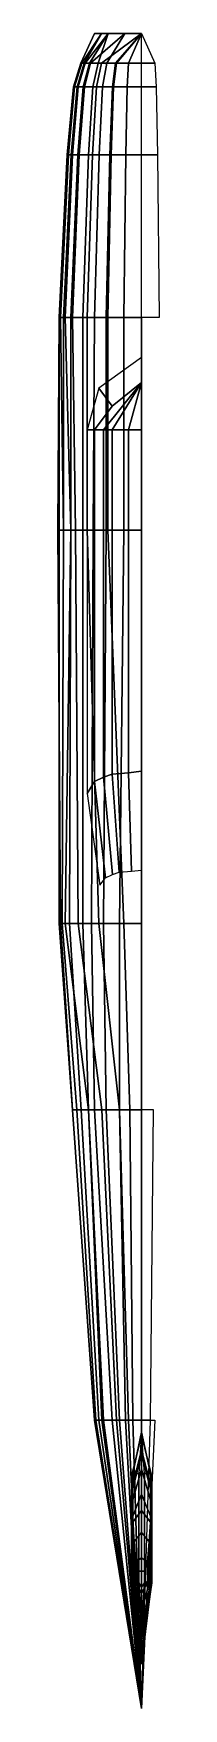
# Model space of a CAD drawing. Extents: x -0.6 to 0.1, y -6 to 5.3.
import ezdxf

# ---------------------------------------------------------------- set-up
doc = ezdxf.new("R2010")
doc.units = 0
doc.layers.get('0').update_dxf_attribs({"linetype": 'CONTINUOUS'})

msp = doc.modelspace()

# ---------------------------------------------------------------- linework, layer by layer
for points in [[(-0.413224, 5.14, -0.065927), (-0.413224, 5.14, 0.32516), (-0.32, 5.34)], [(-0.413224, 5.14, 0.32516), (-0.405845, 5.14, 0.369434), (-0.273137, 5.34, 0.113137), (-0.32, 5.34)], [(-0.391087, 5.14, -0.206128), (-0.413224, 5.14, -0.065927), (-0.32, 5.34), (-0.273137, 5.34, -0.113137)], [(-0.405845, 5.14, 0.369434), (-0.383708, 5.14, 0.457982), (-0.226274, 5.34, 0.226274), (-0.273137, 5.34, 0.113137)], [(-0.354192, 5.14, -0.279918), (-0.391087, 5.14, -0.206128), (-0.273137, 5.34, -0.113137), (-0.226274, 5.34, -0.226274)], [(-0.383708, 5.14, 0.457982), (-0.346813, 5.14, 0.524393), (-0.113137, 5.34, 0.273137), (-0.226274, 5.34, 0.226274)], [(-0.29516, 5.14, -0.33895), (-0.354192, 5.14, -0.279918), (-0.226274, 5.34, -0.226274)], [(-0.346813, 5.14, 0.524393), (-0.273023, 5.14, 0.590804), (0, 5.34, 0.32), (-0.113137, 5.34, 0.273137)], [(-0.236128, 5.14, -0.375845), (-0.29516, 5.14, -0.33895), (-0.226274, 5.34, -0.226274), (-0.113137, 5.34, -0.273137)], [(0, 5.34, 0.32), (0, 5.34, 0.32), (-0.273023, 5.14, 0.590804), (-0.169717, 5.14, 0.62032)], [(-0.177096, 5.14, -0.390603), (-0.236128, 5.14, -0.375845), (-0.113137, 5.34, -0.273137), (0, 5.34, -0.32)], [(-0.088548, 5.14, -0.405361), (-0.177096, 5.14, -0.390603), (0, 5.34, -0.32)], [(0, 5.34, 0.32), (0, 5.34, 0.32), (-0.169717, 5.14, 0.62032), (0, 5.14, 0.642457)], [(0.088548, 5.14, -0.405361), (-0.088548, 5.14, -0.405361), (0, 5.34, -0.32)], [(-0.438628, 4.98, -0.216212), (-0.463456, 4.98, -0.058968), (-0.413224, 5.14, -0.065927), (-0.391087, 5.14, -0.206128)], [(-0.463456, 4.98, -0.058968), (-0.463456, 4.98, 0.37966), (-0.413224, 5.14, 0.32516), (-0.413224, 5.14, -0.065927)], [(-0.463456, 4.98, 0.37966), (-0.45518, 4.98, 0.429316), (-0.405845, 5.14, 0.369434), (-0.413224, 5.14, 0.32516)], [(-0.45518, 4.98, 0.429316), (-0.430352, 4.98, 0.528628), (-0.383708, 5.14, 0.457982), (-0.405845, 5.14, 0.369434)], [(-0.397248, 4.98, -0.298972), (-0.438628, 4.98, -0.216212), (-0.391087, 5.14, -0.206128), (-0.354192, 5.14, -0.279918)], [(-0.430352, 4.98, 0.528628), (-0.388972, 4.98, 0.603112), (-0.346813, 5.14, 0.524393), (-0.383708, 5.14, 0.457982)], [(-0.33104, 4.98, -0.36518), (-0.397248, 4.98, -0.298972), (-0.354192, 5.14, -0.279918), (-0.29516, 5.14, -0.33895)], [(-0.388972, 4.98, 0.603112), (-0.306212, 4.98, 0.677596), (-0.273023, 5.14, 0.590804), (-0.346813, 5.14, 0.524393)], [(-0.264832, 4.98, -0.40656), (-0.33104, 4.98, -0.36518), (-0.29516, 5.14, -0.33895), (-0.236128, 5.14, -0.375845)], [(-0.169717, 5.14, 0.62032), (-0.273023, 5.14, 0.590804), (-0.306212, 4.98, 0.677596), (-0.190348, 4.98, 0.7107)], [(-0.198624, 4.98, -0.423112), (-0.264832, 4.98, -0.40656), (-0.236128, 5.14, -0.375845), (-0.177096, 5.14, -0.390603)], [(-0.099312, 4.98, -0.439664), (-0.198624, 4.98, -0.423112), (-0.177096, 5.14, -0.390603), (-0.088548, 5.14, -0.405361)], [(0, 5.14, 0.642457), (-0.169717, 5.14, 0.62032), (-0.190348, 4.98, 0.7107), (0, 4.98, 0.735528)], [(0.099312, 4.98, -0.439664), (-0.099312, 4.98, -0.439664), (-0.088548, 5.14, -0.405361), (0.088548, 5.14, -0.405361)], [(-0.478855, 4.52, -0.276575), (-0.50596, 4.52, -0.10491), (-0.463456, 4.98, -0.058968), (-0.438628, 4.98, -0.216212)], [(-0.50596, 4.52, -0.10491), (-0.50596, 4.52, 0.373945), (-0.463456, 4.98, 0.37966), (-0.463456, 4.98, -0.058968)], [(-0.50596, 4.52, 0.373945), (-0.496925, 4.52, 0.428155), (-0.45518, 4.98, 0.429316), (-0.463456, 4.98, 0.37966)], [(-0.496925, 4.52, 0.428155), (-0.46982, 4.52, 0.536575), (-0.430352, 4.98, 0.528628), (-0.45518, 4.98, 0.429316)], [(-0.43368, 4.52, -0.366925), (-0.478855, 4.52, -0.276575), (-0.438628, 4.98, -0.216212), (-0.397248, 4.98, -0.298972)], [(-0.46982, 4.52, 0.536575), (-0.424645, 4.52, 0.61789), (-0.388972, 4.98, 0.603112), (-0.430352, 4.98, 0.528628)], [(-0.3614, 4.52, -0.439205), (-0.43368, 4.52, -0.366925), (-0.397248, 4.98, -0.298972), (-0.33104, 4.98, -0.36518)], [(-0.424645, 4.52, 0.61789), (-0.334295, 4.52, 0.699205), (-0.306212, 4.98, 0.677596), (-0.388972, 4.98, 0.603112)], [(-0.28912, 4.52, -0.48438), (-0.3614, 4.52, -0.439205), (-0.33104, 4.98, -0.36518), (-0.264832, 4.98, -0.40656)], [(-0.190348, 4.98, 0.7107), (-0.306212, 4.98, 0.677596), (-0.334295, 4.52, 0.699205), (-0.207805, 4.52, 0.735345)], [(-0.21684, 4.52, -0.50245), (-0.28912, 4.52, -0.48438), (-0.264832, 4.98, -0.40656), (-0.198624, 4.98, -0.423112)], [(-0.10842, 4.52, -0.52052), (-0.21684, 4.52, -0.50245), (-0.198624, 4.98, -0.423112), (-0.099312, 4.98, -0.439664)], [(0, 4.98, 0.735528), (-0.190348, 4.98, 0.7107), (-0.207805, 4.52, 0.735345), (0, 4.52, 0.76245)], [(0.10842, 4.52, -0.52052), (-0.10842, 4.52, -0.52052), (-0.099312, 4.98, -0.439664), (0.099312, 4.98, -0.439664)], [(-0.53, 3.42, -0.32), (-0.56, 3.42, -0.13), (-0.50596, 4.52, -0.10491), (-0.478855, 4.52, -0.276575)], [(-0.56, 3.42, -0.13), (-0.56, 3.42, 0.4), (-0.50596, 4.52, 0.373945), (-0.50596, 4.52, -0.10491)], [(-0.56, 3.42, 0.4), (-0.55, 3.42, 0.46), (-0.496925, 4.52, 0.428155), (-0.50596, 4.52, 0.373945)], [(-0.55, 3.42, 0.46), (-0.52, 3.42, 0.58), (-0.46982, 4.52, 0.536575), (-0.496925, 4.52, 0.428155)], [(-0.48, 3.42, -0.42), (-0.53, 3.42, -0.32), (-0.478855, 4.52, -0.276575), (-0.43368, 4.52, -0.366925)], [(-0.52, 3.42, 0.58), (-0.47, 3.42, 0.67), (-0.424645, 4.52, 0.61789), (-0.46982, 4.52, 0.536575)], [(-0.4, 3.42, -0.5), (-0.48, 3.42, -0.42), (-0.43368, 4.52, -0.366925), (-0.3614, 4.52, -0.439205)], [(-0.47, 3.42, 0.67), (-0.37, 3.42, 0.76), (-0.334295, 4.52, 0.699205), (-0.424645, 4.52, 0.61789)], [(-0.32, 3.42, -0.55), (-0.4, 3.42, -0.5), (-0.3614, 4.52, -0.439205), (-0.28912, 4.52, -0.48438)], [(-0.207805, 4.52, 0.735345), (-0.334295, 4.52, 0.699205), (-0.37, 3.42, 0.76), (-0.23, 3.42, 0.8)], [(-0.24, 3.42, -0.57), (-0.32, 3.42, -0.55), (-0.28912, 4.52, -0.48438), (-0.21684, 4.52, -0.50245)], [(-0.12, 3.42, -0.59), (-0.24, 3.42, -0.57), (-0.21684, 4.52, -0.50245), (-0.10842, 4.52, -0.52052)], [(0, 4.52, 0.76245), (-0.207805, 4.52, 0.735345), (-0.23, 3.42, 0.8), (0, 3.42, 0.83)], [(0.12, 3.42, -0.59), (-0.12, 3.42, -0.59), (-0.10842, 4.52, -0.52052), (0.10842, 4.52, -0.52052)], [(-0.53, 1.98, -0.33), (-0.57, 1.98, -0.14), (-0.56, 3.42, -0.13), (-0.53, 3.42, -0.32)], [(-0.57, 1.98, -0.14), (-0.56, 1.98, 0.32), (-0.56, 3.42, 0.4), (-0.56, 3.42, -0.13)], [(-0.56, 1.98, 0.32), (-0.53, 1.98, 0.45), (-0.55, 3.42, 0.46), (-0.56, 3.42, 0.4)], [(-0.53, 1.98, 0.45), (-0.48, 1.98, 0.57), (-0.52, 3.42, 0.58), (-0.55, 3.42, 0.46)], [(-0.48, 1.98, -0.43), (-0.53, 1.98, -0.33), (-0.53, 3.42, -0.32), (-0.48, 3.42, -0.42)], [(-0.48, 1.98, 0.57), (-0.45, 1.98, 0.62), (-0.47, 3.42, 0.67), (-0.52, 3.42, 0.58)], [(-0.4, 1.98, -0.51), (-0.48, 1.98, -0.43), (-0.48, 3.42, -0.42), (-0.4, 3.42, -0.5)], [(-0.45, 1.98, 0.62), (-0.37, 1.98, 0.7), (-0.37, 3.42, 0.76), (-0.47, 3.42, 0.67)], [(-0.33, 1.98, -0.55), (-0.4, 1.98, -0.51), (-0.4, 3.42, -0.5), (-0.32, 3.42, -0.55)], [(-0.23, 3.42, 0.8), (-0.37, 3.42, 0.76), (-0.37, 1.98, 0.7), (-0.23, 1.98, 0.77)], [(-0.24, 1.98, -0.57), (-0.33, 1.98, -0.55), (-0.32, 3.42, -0.55), (-0.24, 3.42, -0.57)], [(-0.12, 1.98, -0.59), (-0.24, 1.98, -0.57), (-0.24, 3.42, -0.57), (-0.12, 3.42, -0.59)], [(0, 3.42, 0.83), (-0.23, 3.42, 0.8), (-0.23, 1.98, 0.77), (0, 1.98, 0.79)], [(0, 1.98, -0.6), (-0.12, 1.98, -0.59), (-0.12, 3.42, -0.59), (0, 3.42, -0.59)], [(-0.55, -0.68, -0.14), (-0.56, -0.68, 0.24), (-0.56, 1.98, 0.32), (-0.57, 1.98, -0.14)], [(-0.54, -0.68, -0.23), (-0.55, -0.68, -0.14), (-0.57, 1.98, -0.14), (-0.53, 1.98, -0.33)], [(-0.56, -0.68, 0.24), (-0.54, -0.68, 0.38), (-0.53, 1.98, 0.45), (-0.56, 1.98, 0.32)], [(-0.54, -0.68, 0.38), (-0.52, -0.68, 0.44), (-0.48, 1.98, 0.57), (-0.53, 1.98, 0.45)], [(-0.49, -0.68, -0.34), (-0.54, -0.68, -0.23), (-0.53, 1.98, -0.33), (-0.48, 1.98, -0.43)], [(-0.52, -0.68, 0.44), (-0.43, -0.68, 0.56), (-0.45, 1.98, 0.62), (-0.48, 1.98, 0.57)], [(-0.4, -0.68, -0.44), (-0.49, -0.68, -0.34), (-0.48, 1.98, -0.43), (-0.4, 1.98, -0.51)], [(-0.43, -0.68, 0.56), (-0.29, -0.68, 0.64), (-0.37, 1.98, 0.7), (-0.45, 1.98, 0.62)], [(-0.34, -0.68, -0.48), (-0.4, -0.68, -0.44), (-0.4, 1.98, -0.51), (-0.33, 1.98, -0.55)], [(-0.23, 1.98, 0.77), (-0.37, 1.98, 0.7), (-0.29, -0.68, 0.64), (-0.12, -0.68, 0.67)], [(-0.26, -0.68, -0.51), (-0.34, -0.68, -0.48), (-0.33, 1.98, -0.55), (-0.24, 1.98, -0.57)], [(-0.15, -0.68, -0.53), (-0.26, -0.68, -0.51), (-0.24, 1.98, -0.57), (-0.12, 1.98, -0.59)], [(0, 1.98, 0.79), (-0.23, 1.98, 0.77), (-0.12, -0.68, 0.67), (0, -0.68, 0.68)], [(0, -0.68, -0.54), (-0.15, -0.68, -0.53), (-0.12, 1.98, -0.59), (0, 1.98, -0.6)], [(0, 1.27, 1.87), (0, 1.25, 1.87), (0, 1.24, 1.03), (0, 1.29, 1.03)], [(0, 1.29, 1.03), (0, 1.24, 1.03), (0, 1.25, 1.87), (0, 1.27, 1.87)], [(0, -5.08, 1.66), (0, -5.08, 1.68), (0, 1.25, 1.86), (0, 1.25, 1.84)], [(0, 1.25, 1.84), (0, 1.25, 1.86), (0, -5.08, 1.68), (0, -5.08, 1.66)], [(0, 1.08, 1.03), (0, 1.02, 1.03), (0, 1.02, 1.38), (0, 1.07, 1.38)], [(0, 1.07, 1.38), (0, 1.02, 1.38), (0, 1.02, 1.03), (0, 1.08, 1.03)], [(-0.47, -1.94, 0.28), (-0.44, -1.94, 0.39), (-0.54, -0.68, 0.38), (-0.56, -0.68, 0.24)], [(-0.47, -1.94, -0.01), (-0.47, -1.94, 0.28), (-0.56, -0.68, 0.24), (-0.55, -0.68, -0.14)], [(-0.44, -1.94, -0.15), (-0.47, -1.94, -0.01), (-0.55, -0.68, -0.14), (-0.54, -0.68, -0.23)], [(-0.44, -1.94, 0.39), (-0.36, -1.94, 0.52), (-0.52, -0.68, 0.44), (-0.54, -0.68, 0.38)], [(-0.41, -1.94, -0.23), (-0.44, -1.94, -0.15), (-0.54, -0.68, -0.23), (-0.49, -0.68, -0.34)], [(-0.36, -1.94, 0.52), (-0.27, -1.94, 0.58), (-0.43, -0.68, 0.56), (-0.52, -0.68, 0.44)], [(-0.36, -1.94, -0.31), (-0.41, -1.94, -0.23), (-0.49, -0.68, -0.34), (-0.4, -0.68, -0.44)], [(-0.27, -1.94, 0.58), (-0.15, -1.94, 0.63), (-0.29, -0.68, 0.64), (-0.43, -0.68, 0.56)], [(-0.32, -1.94, -0.35), (-0.36, -1.94, -0.31), (-0.4, -0.68, -0.44), (-0.34, -0.68, -0.48)], [(-0.24, -1.94, -0.41), (-0.32, -1.94, -0.35), (-0.34, -0.68, -0.48), (-0.26, -0.68, -0.51)], [(-0.12, -0.68, 0.67), (-0.29, -0.68, 0.64), (-0.15, -1.94, 0.63), (-0.08, -1.94, 0.64)], [(-0.15, -1.94, -0.45), (-0.24, -1.94, -0.41), (-0.26, -0.68, -0.51), (-0.15, -0.68, -0.53)], [(0, -1.94, -0.47), (-0.15, -1.94, -0.45), (-0.15, -0.68, -0.53), (0, -0.68, -0.54)], [(0, -0.68, 0.68), (-0.12, -0.68, 0.67), (-0.08, -1.94, 0.64), (0, -1.94, 0.64)], [(-0.32, -4.04, 0.15), (-0.31, -4.04, 0.24), (-0.44, -1.94, 0.39), (-0.47, -1.94, 0.28)], [(-0.31, -4.04, -0.03), (-0.32, -4.04, 0.03), (-0.47, -1.94, -0.01), (-0.44, -1.94, -0.15)], [(-0.32, -4.04, 0.03), (-0.32, -4.04, 0.15), (-0.47, -1.94, 0.28), (-0.47, -1.94, -0.01)], [(-0.31, -4.04, 0.24), (-0.26, -4.04, 0.32), (-0.36, -1.94, 0.52), (-0.44, -1.94, 0.39)], [(-0.29, -4.04, -0.1), (-0.31, -4.04, -0.03), (-0.44, -1.94, -0.15), (-0.41, -1.94, -0.23)], [(-0.27, -4.04, -0.13), (-0.29, -4.04, -0.1), (-0.41, -1.94, -0.23), (-0.36, -1.94, -0.31)], [(-0.26, -4.04, 0.32), (-0.17, -4.04, 0.39), (-0.27, -1.94, 0.58), (-0.36, -1.94, 0.52)], [(-0.2, -4.04, -0.2), (-0.27, -4.04, -0.13), (-0.36, -1.94, -0.31), (-0.32, -1.94, -0.35)], [(-0.15, -4.04, -0.23), (-0.2, -4.04, -0.2), (-0.32, -1.94, -0.35), (-0.24, -1.94, -0.41)], [(-0.17, -4.04, 0.39), (-0.11, -4.04, 0.41), (-0.15, -1.94, 0.63), (-0.27, -1.94, 0.58)], [(-0.09, -4.04, -0.25), (-0.15, -4.04, -0.23), (-0.24, -1.94, -0.41), (-0.15, -1.94, -0.45)], [(-0.08, -1.94, 0.64), (-0.15, -1.94, 0.63), (-0.11, -4.04, 0.41), (-0.06, -4.04, 0.42)], [(0, -4.04, -0.25), (-0.09, -4.04, -0.25), (-0.15, -1.94, -0.45), (0, -1.94, -0.47)], [(0.08, -1.94, 0.64), (-0.08, -1.94, 0.64), (-0.06, -4.04, 0.42), (0.06, -4.04, 0.42)], [(0, -5.99, 0.11), (0, -5.99, 0.11), (-0.31, -4.04, 0.24), (-0.32, -4.04, 0.15)], [(0, -5.99, 0.11), (0, -5.99, 0.11), (-0.32, -4.04, 0.03), (-0.31, -4.04, -0.03)], [(0, -5.99, 0.11), (0, -5.99, 0.11), (-0.32, -4.04, 0.15), (-0.32, -4.04, 0.03)], [(0, -5.99, 0.11), (0, -5.99, 0.11), (-0.26, -4.04, 0.32), (-0.31, -4.04, 0.24)], [(0, -5.99, 0.11), (0, -5.99, 0.11), (-0.31, -4.04, -0.03), (-0.29, -4.04, -0.1)], [(0, -5.99, 0.11), (0, -5.99, 0.11), (-0.29, -4.04, -0.1), (-0.27, -4.04, -0.13)], [(0, -5.99, 0.11), (0, -5.99, 0.11), (-0.27, -4.04, -0.13), (-0.2, -4.04, -0.2)], [(0, -5.99, 0.11), (0, -5.99, 0.11), (-0.17, -4.04, 0.39), (-0.26, -4.04, 0.32)], [(0, -5.99, 0.11), (0, -5.99, 0.11), (-0.2, -4.04, -0.2), (-0.15, -4.04, -0.23)], [(0, -5.99, 0.11), (0, -5.99, 0.11), (-0.11, -4.04, 0.41), (-0.17, -4.04, 0.39)], [(0, -5.99, 0.11), (0, -5.99, 0.11), (-0.15, -4.04, -0.23), (-0.09, -4.04, -0.25)], [(-0.06, -4.04, 0.42), (-0.11, -4.04, 0.41), (0, -5.99, 0.11)], [(0, -5.99, 0.11), (0, -5.99, 0.11), (-0.09, -4.04, -0.25), (0.09, -4.04, -0.25)], [(0.06, -4.04, 0.42), (-0.06, -4.04, 0.42), (0, -5.99, 0.11)], [(0, -4.14, 0.44), (0, -4.12, 0.37), (-0.06, -4.4, 0.37), (-0.07, -4.42, 0.44)], [(0, -4.24, 0.73), (0, -4.14, 0.44), (-0.07, -4.42, 0.44), (-0.07, -4.51, 0.73)], [(0, -4.12, 0.37), (0, -4.12, 0.23), (-0.02, -4.4, 0.23), (-0.06, -4.4, 0.37)], [(0.06, -4.4, 0.37), (0.02, -4.4, 0.23), (0, -4.12, 0.23), (0, -4.12, 0.37)], [(0.07, -4.42, 0.44), (0.06, -4.4, 0.37), (0, -4.12, 0.37), (0, -4.14, 0.44)], [(0.07, -4.51, 0.73), (0.07, -4.42, 0.44), (0, -4.14, 0.44), (0, -4.24, 0.73)], [(0, -4.27, 0.82), (0, -4.24, 0.73), (-0.07, -4.51, 0.73), (-0.07, -4.54, 0.82)], [(0, -4.37, 1.04), (0, -4.27, 0.82), (-0.07, -4.54, 0.82), (-0.07, -4.61, 1.04)], [(0.07, -4.54, 0.82), (0.07, -4.51, 0.73), (0, -4.24, 0.73), (0, -4.27, 0.82)], [(0.07, -4.61, 1.04), (0.07, -4.54, 0.82), (0, -4.27, 0.82), (0, -4.37, 1.04)], [(0, -4.54, 1.3), (0, -4.37, 1.04), (-0.07, -4.61, 1.04), (-0.06, -4.69, 1.3)], [(-0.06, -4.4, 0.37), (-0.06, -5.12, 0.37), (-0.07, -5.12, 0.44), (-0.07, -4.42, 0.44)], [(-0.02, -4.4, 0.23), (-0.02, -5.14, 0.23), (-0.06, -5.12, 0.37), (-0.06, -4.4, 0.37)], [(0, -4.4, 0.18), (0, -5.44, 0.18), (-0.02, -5.14, 0.23), (-0.02, -4.4, 0.23)], [(0.06, -4.69, 1.3), (0.07, -4.61, 1.04), (0, -4.37, 1.04), (0, -4.54, 1.3)], [(0.02, -5.14, 0.23), (0, -5.44, 0.18), (0, -4.4, 0.18), (0.02, -4.4, 0.23)], [(0.06, -5.12, 0.37), (0.02, -5.14, 0.23), (0.02, -4.4, 0.23), (0.06, -4.4, 0.37)], [(0.07, -5.12, 0.44), (0.06, -5.12, 0.37), (0.06, -4.4, 0.37), (0.07, -4.42, 0.44)], [(-0.07, -4.42, 0.44), (-0.07, -5.12, 0.44), (-0.07, -5.13, 0.73), (-0.07, -4.51, 0.73)], [(-0.07, -4.51, 0.73), (-0.07, -5.13, 0.73), (-0.07, -5.13, 0.82), (-0.07, -4.54, 0.82)], [(0.07, -5.13, 0.73), (0.07, -5.12, 0.44), (0.07, -4.42, 0.44), (0.07, -4.51, 0.73)], [(0.07, -5.13, 0.82), (0.07, -5.13, 0.73), (0.07, -4.51, 0.73), (0.07, -4.54, 0.82)], [(-0.07, -4.54, 0.82), (-0.07, -5.13, 0.82), (-0.07, -5.14, 1.04), (-0.07, -4.61, 1.04)], [(-0.07, -4.61, 1.04), (-0.07, -5.14, 1.04), (-0.06, -5.14, 1.3), (-0.06, -4.69, 1.3)], [(0, -4.65, 1.42), (0, -4.54, 1.3), (-0.06, -4.69, 1.3), (-0.06, -4.73, 1.42)], [(0.06, -4.73, 1.42), (0.06, -4.69, 1.3), (0, -4.54, 1.3), (0, -4.65, 1.42)], [(0.06, -5.14, 1.3), (0.07, -5.14, 1.04), (0.07, -4.61, 1.04), (0.06, -4.69, 1.3)], [(0.07, -5.14, 1.04), (0.07, -5.13, 0.82), (0.07, -4.54, 0.82), (0.07, -4.61, 1.04)], [(0, -4.8, 1.54), (0, -4.65, 1.42), (-0.06, -4.73, 1.42), (-0.05, -4.86, 1.54)], [(-0.06, -4.69, 1.3), (-0.06, -5.14, 1.3), (-0.06, -5.14, 1.42), (-0.06, -4.73, 1.42)], [(-0.06, -4.73, 1.42), (-0.06, -5.14, 1.42), (-0.05, -5.14, 1.54), (-0.05, -4.86, 1.54)], [(0.05, -4.86, 1.54), (0.06, -4.73, 1.42), (0, -4.65, 1.42), (0, -4.8, 1.54)], [(0.05, -5.14, 1.54), (0.06, -5.14, 1.42), (0.06, -4.73, 1.42), (0.05, -4.86, 1.54)], [(0.06, -5.14, 1.42), (0.06, -5.14, 1.3), (0.06, -4.69, 1.3), (0.06, -4.73, 1.42)], [(0, -4.97, 1.61), (0, -4.8, 1.54), (-0.05, -4.86, 1.54), (-0.04, -5, 1.61)], [(-0.05, -4.86, 1.54), (-0.05, -5.14, 1.54), (-0.04, -5.14, 1.61), (-0.04, -5, 1.61)], [(0.04, -5, 1.61), (0.05, -4.86, 1.54), (0, -4.8, 1.54), (0, -4.97, 1.61)], [(0.04, -5.14, 1.61), (0.05, -5.14, 1.54), (0.05, -4.86, 1.54), (0.04, -5, 1.61)], [(0, -5.06, 1.63), (0, -4.97, 1.61), (-0.04, -5, 1.61), (-0.02, -5.06, 1.62)], [(0.02, -5.06, 1.62), (0.04, -5, 1.61), (0, -4.97, 1.61), (0, -5.06, 1.63)], [(-0.04, -5, 1.61), (-0.04, -5.14, 1.61), (-0.02, -5.14, 1.62), (-0.02, -5.06, 1.62)], [(-0.02, -5.06, 1.62), (-0.02, -5.14, 1.62), (0, -5.17, 1.63), (0, -5.06, 1.63)], [(0, -5.06, 1.63), (0, -5.17, 1.63), (0.02, -5.14, 1.62), (0.02, -5.06, 1.62)], [(0, -5.08, 1.63), (0, -5.11, 1.63), (0, -5.11, 1.68), (0, -5.08, 1.68)], [(0, -5.08, 1.68), (0, -5.11, 1.68), (0, -5.11, 1.63), (0, -5.08, 1.63)], [(0.02, -5.14, 1.62), (0.04, -5.14, 1.61), (0.04, -5, 1.61), (0.02, -5.06, 1.62)], [(-0.07, -5.13, 0.73), (-0.07, -5.12, 0.44), (0, -5.69, 0.44), (0, -5.66, 0.73)], [(-0.07, -5.12, 0.44), (-0.06, -5.12, 0.37), (0, -5.69, 0.37), (0, -5.69, 0.44)], [(-0.07, -5.13, 0.82), (-0.07, -5.13, 0.73), (0, -5.66, 0.73), (0, -5.65, 0.82)], [(-0.07, -5.14, 1.04), (-0.07, -5.13, 0.82), (0, -5.65, 0.82), (0, -5.61, 1.04)], [(-0.06, -5.14, 1.3), (-0.07, -5.14, 1.04), (0, -5.61, 1.04), (0, -5.53, 1.3)], [(-0.06, -5.12, 0.37), (-0.02, -5.14, 0.23), (0, -5.51, 0.23), (0, -5.69, 0.37)], [(-0.05, -5.14, 1.54), (-0.06, -5.14, 1.42), (0, -5.47, 1.42), (0, -5.34, 1.54)], [(-0.06, -5.14, 1.42), (-0.06, -5.14, 1.3), (0, -5.53, 1.3), (0, -5.47, 1.42)], [(-0.04, -5.14, 1.61), (-0.05, -5.14, 1.54), (0, -5.34, 1.54), (0, -5.21, 1.61)], [(-0.02, -5.14, 1.62), (-0.04, -5.14, 1.61), (0, -5.21, 1.61), (0, -5.17, 1.63)], [(-0.02, -5.14, 0.23), (0, -5.44, 0.18), (0, -5.44, 0.18), (0, -5.51, 0.23)], [(0, -5.69, 0.37), (0, -5.51, 0.23), (0.02, -5.14, 0.23), (0.06, -5.12, 0.37)], [(0, -5.69, 0.44), (0, -5.69, 0.37), (0.06, -5.12, 0.37), (0.07, -5.12, 0.44)], [(0, -5.66, 0.73), (0, -5.69, 0.44), (0.07, -5.12, 0.44), (0.07, -5.13, 0.73)], [(0, -5.65, 0.82), (0, -5.66, 0.73), (0.07, -5.13, 0.73), (0.07, -5.13, 0.82)], [(0, -5.61, 1.04), (0, -5.65, 0.82), (0.07, -5.13, 0.82), (0.07, -5.14, 1.04)], [(0, -5.51, 0.23), (0, -5.44, 0.18), (0, -5.44, 0.18), (0.02, -5.14, 0.23)], [(0, -5.53, 1.3), (0, -5.61, 1.04), (0.07, -5.14, 1.04), (0.06, -5.14, 1.3)], [(0, -5.47, 1.42), (0, -5.53, 1.3), (0.06, -5.14, 1.3), (0.06, -5.14, 1.42)], [(0, -5.34, 1.54), (0, -5.47, 1.42), (0.06, -5.14, 1.42), (0.05, -5.14, 1.54)], [(0, -5.21, 1.61), (0, -5.34, 1.54), (0.05, -5.14, 1.54), (0.04, -5.14, 1.61)], [(0, -5.17, 1.63), (0, -5.21, 1.61), (0.04, -5.14, 1.61), (0.02, -5.14, 1.62)]]:
    msp.add_3dface(points)
at = {"color": 2}
for points in [[(0, 3.147924, 0.822442), (-0.29, 2.94, 0.77), (-0.2, 2.82, 0.95), (0, 2.98, 1.02)], [(-0.2, 2.82, 0.95), (-0.32, 2.66, 0.89), (-0.26, 2.66, 0.98), (0, 2.98, 1.02)], [(0, 2.98, 1.02), (-0.26, 2.66, 0.98), (-0.2, 2.66, 1.03), (0, 2.98, 1.02)], [(0, 2.98, 1.02), (-0.2, 2.66, 1.03), (-0.09, 2.66, 1.07), (0, 2.98, 1.02)], [(0, 2.98, 1.02), (-0.09, 2.66, 1.07), (0, 2.66, 1.08), (0, 2.98, 1.02)], [(-0.29, 2.94, 0.77), (-0.37, 2.66, 0.72), (-0.32, 2.66, 0.89), (-0.2, 2.82, 0.95)], [(-0.32, 2.66, 0.89), (-0.37, 2.66, 0.72), (-0.37, 1.98, 0.7), (-0.32, 1.98, 0.87)], [(-0.26, 2.66, 0.98), (-0.32, 2.66, 0.89), (-0.32, 1.98, 0.87), (-0.26, 1.98, 0.96)], [(-0.2, 2.66, 1.03), (-0.26, 2.66, 0.98), (-0.26, 1.98, 0.96), (-0.2, 1.98, 1.01)], [(-0.09, 2.66, 1.07), (-0.2, 2.66, 1.03), (-0.2, 1.98, 1.01), (-0.09, 1.98, 1.05)], [(0, 2.66, 1.08), (-0.09, 2.66, 1.07), (-0.09, 1.98, 1.05), (0, 1.98, 1.06)], [(-0.32, 1.98, 0.87), (-0.37, 1.98, 0.7), (-0.37, 0.2, 0.59), (-0.32, 0.28, 0.82)], [(-0.26, 1.98, 0.96), (-0.32, 1.98, 0.87), (-0.32, 0.28, 0.82), (-0.26, 0.31, 0.91)], [(-0.2, 1.98, 1.01), (-0.26, 1.98, 0.96), (-0.26, 0.31, 0.91), (-0.2, 0.33, 0.96)], [(-0.09, 1.98, 1.05), (-0.2, 1.98, 1.01), (-0.2, 0.33, 0.96), (-0.09, 0.34, 1)], [(0, 1.98, 1.06), (-0.09, 1.98, 1.05), (-0.09, 0.34, 1), (0, 0.35, 1.01)], [(-0.09, 0.34, 1), (-0.2, 0.33, 0.96), (-0.15294, -0.333539, 0.877058), (-0.068823, -0.325892, 0.907646)], [(0, 0.35, 1.01), (-0.09, 0.34, 1), (-0.068823, -0.325892, 0.907646), (0, -0.318245, 0.915293)], [(-0.32, 0.28, 0.82), (-0.37, 0.2, 0.59), (-0.282939, -0.42, 0.640001), (-0.244704, -0.371774, 0.77)], [(-0.26, 0.31, 0.91), (-0.32, 0.28, 0.82), (-0.244704, -0.371774, 0.77), (-0.198822, -0.348833, 0.838823)], [(-0.2, 0.33, 0.96), (-0.26, 0.31, 0.91), (-0.198822, -0.348833, 0.838823), (-0.15294, -0.333539, 0.877058)]]:
    msp.add_3dface(points, dxfattribs=at)

doc.saveas('drawing.dxf')
